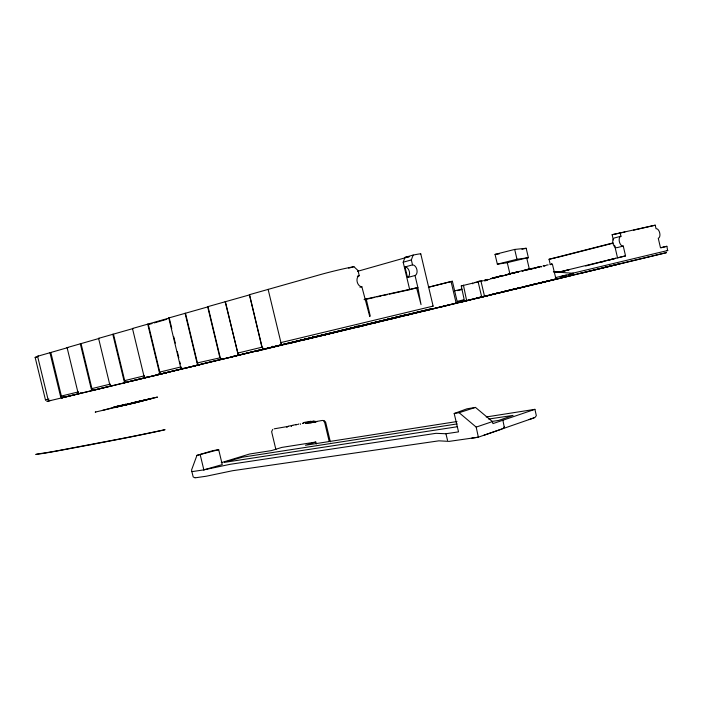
<?xml version="1.0" encoding="UTF-8"?>
<svg xmlns="http://www.w3.org/2000/svg" width="703" height="703" viewBox="0 0 703 703"><rect width="100%" height="100%" fill="white"/><g stroke="black" fill="none" stroke-linecap="round" stroke-linejoin="round"><path stroke-width="1.05" d="M463.426 285.146L466.616 300.489L464.481 301.007L461.265 285.919L472.618 283.177L472.838 283.81M478.348 437.134L476.177 427.099L459.129 412.705L454.191 413.505L458.532 431.87L445.922 433.751L436.018 433.32L230.022 464.332L203.685 469.894M504.306 426.721L503.796 427.942M504.271 427.134L502.882 420.236M481.669 296.868L478.268 282.413C477.451 280.884 481.977 279.935 481.124 281.868L484.508 296.2L476.221 298.186M538.516 267.386L539.008 267.245M194.872 477.803L193.184 476.924L191.875 471.66L203.844 469.859L222.262 464.586L218.686 449.683L212.939 450.632L196.937 455.377L191.567 469.982L191.963 471.634M406.229 290.559L417.881 287.553L415.034 275.514A5.51 3.594 75.5 0 0 416.87 269.557A5.51 3.594 75.5 0 0 412.52 264.882L411.343 259.917L413.144 255.075L415.675 254.583A21.907 0.896 -13.9 0 1 420.438 254.17M409.691 289.671L403.188 262.21L404.998 257.395L413.144 255.075M291.244 426.545L291.473 425.974M300.392 424.357L300.603 423.795M302.694 423.566L303.503 422.644M552.189 264.433L551.512 264.012L552.242 264.108M504.042 427.556L502.961 428.593M286.929 426.967L287.518 426.422M286.886 427.169L287.474 426.624M296.025 424.99L296.622 424.436M298.318 424.392L298.916 423.839M302.879 423.399L303.485 422.846M572.488 273.88L573.376 273.326L555.054 271.92M272.711 429.384L271.622 431.704L275.892 449.551M185.75 368.047L200.417 364.506L61.838 397.854L63.516 396.545M159.045 373.574L157.516 374.734L183.536 368.39L182.798 368.407M509.956 274.091L507.285 262.729L508.401 262.36L526.732 257.966L529.227 268.608M330.972 333.319L331.658 332.862M334.593 332.457L335.269 332.001M502.917 428.602L503.374 428.303M534.983 417.485L536.336 415.658L534.913 409.339L486.212 416.967M129.528 403.838L136.083 402.353M35.15 357.423L45.475 399.945L48.964 399.076M570.608 275.435L571.39 275.049M463.242 285.453L461.265 285.919M522.54 270.945L528.357 269.205L531.248 269.056L525.818 269.811M667.639 250.54L666.875 246.287L660.477 247.755L658.263 238.238A4.886 2.619 76.6 0 0 659.713 232.921A4.886 2.619 76.6 0 0 656.057 228.721L655.231 225.197L612.137 234.705L613.359 239.969M545.01 265.69L543.929 265.866M311.367 338.125L312.009 337.967M526.081 270.172L528.357 269.205M487.038 279.636L487.61 279.399L485.281 280.075L486.617 279.794M499.525 276.446L494.736 277.993M454.191 413.505L466.933 408.821L475.474 407.415L492.452 421.58L492.935 423.619L534.913 409.339M486.986 280.031L487.987 279.662M195.329 477.794L206.278 476.221L232.605 470.711L438.857 440.834L449.138 441.379L478.242 437.213L501.889 429.006M484.007 435.227L533.928 417.89M529.008 419.603L534.473 417.723M476.177 427.099L492.452 421.58M551.134 264.363L551.82 264.179M459.129 412.705L475.474 407.415M550.607 264.68L551.89 264.266M525.088 270.383L526.529 269.934M420.781 253.906L433.118 306.113L432.248 306.341M316.271 444.032L315.796 442.046L305.471 445.263L456.985 421.536M501.177 276.261L509.086 274.135M221.234 462.679L249.547 454.024L271.49 450.588L281.771 447.424L315.796 442.046M535.51 268.019L536.292 267.781M573.376 273.326L561.565 276.437L564.491 275.655M48.885 400.402L48.024 399.295L37.584 356.272L67.883 347.581L67.093 347.607L77.848 392.019L78.736 393.17M110.591 385.455L109.677 384.26L98.587 338.363L99.343 338.363L67.093 347.607M98.587 338.363L133.087 328.529L132.48 328.494L143.913 375.92L144.853 377.151M541.266 266.789L541.732 266.648M132.48 328.494L169.256 318.037L168.782 317.958L180.574 366.992L181.541 368.267M168.782 317.958L208.035 306.833L219.037 352.713M220.812 358.758L219.819 357.44L207.657 306.701L249.591 294.873L262.096 347.168L263.317 348.609M148.904 324.461L152.059 323.547M154.159 322.941L166.752 319.294M666.857 246.305L663.395 247.192M348.662 268.186L353.899 266.674L358.012 270.532L359.233 275.69A5.721 3.875 75.2 0 0 357.194 281.912A5.721 3.875 75.2 0 0 361.86 286.745L369.769 316.578L370.191 315.796L366.193 298.951L416.615 287.826L421.035 304.619L417.881 287.553M262.948 348.556L261.929 347.194L249.38 294.706L319.47 274.864A22.812 0.984 -13.8 0 1 350.428 267.351L353.899 266.674M516.143 272.421L518.023 271.885L506.028 274.706M357.484 271.34L409.26 256.648L404.998 257.395M344.883 329.918L345.472 329.786M403.188 262.21L411.343 259.917M357.361 276.217L359.233 275.69M196.937 455.377L218.686 449.683M415.034 275.514L407.512 277.536L405.007 266.964L412.52 264.882M359.98 287.255L361.86 286.745M545.967 265.479L543.858 265.989M558.999 272.474L565.889 270.611M566.741 270.383L569.307 269.688L558.41 272.36M102.629 410.359L120.028 405.675L113.666 407.134L118.693 405.903L126.127 404.199L114.062 407.538L127.559 404.515M585.643 265.998L615.626 258.326L607.84 260.4M483.479 280.664L481.124 281.059M362.027 325.955L358.978 326.772L666.426 252.667L602.761 267.878M599.975 262.5L603.947 261.437M499.025 276.71L501.134 276.147M364.145 299.487L366.193 298.951M522.039 270.971L523.788 270.514M372.599 323.485L376.518 322.466M655.231 225.197L633.456 230.189M620.125 232.623L620.969 236.261L614.571 237.913A5.018 2.794 76.5 0 0 612.972 243.405A5.018 2.794 76.5 0 0 616.847 247.693L623.262 246.076L625.547 255.892L617.533 257.86L614.589 245.233M484.595 280.945L486.74 280.392M490.72 278.573L495.211 277.413M532.619 284.662L535.08 284.056L530.809 285.075M550.221 264.266L549.052 259.275L612.875 242.966M556.706 257.579L612.998 243.203M518.014 271.771L509.482 273.854L531.644 268.423M391.29 318.977L396.43 317.659M552.514 264.636L555.968 279.038L551.187 280.207M405.596 315.524L411.694 313.977M508.049 262.614L497.355 264.17L495.053 254.389L514.684 249.433L526.169 248.264L528.392 257.72L526.275 258.247M521.96 249.319L526.169 248.264M492.891 277.896L497.865 277.07L492.891 277.896L497.311 276.789M425.245 310.796L432.679 308.925M497.355 264.17L516.995 259.266L528.392 257.72M457.6 290.647L461.853 289.583M440.298 307.167L448.786 305.04M132.885 402.942L132.261 403.091L137.946 401.694M137.841 401.967L143.737 400.402L138.377 401.615M663.193 247.245L661.031 247.781M666.725 250.769L667.27 250.637M460.966 302.185L470.948 299.698M476.819 298.362L487.961 295.594M140.082 401.501L148.86 399.163L135.248 402.265M498.603 293.107L511.397 289.944M515.317 289.082L529.403 285.603M538.305 283.537L554.219 279.618M555.95 279.284L573.305 275.014M139.774 401.633L152.375 398.337L138.553 401.422M502.794 275.831L509.069 274.293M557.075 272.5L625.547 255.892M572.277 273.599L572.91 273.441M580.247 273.423L619.905 263.774L288.177 343.662L299.619 340.92M134.299 402.494L117.55 406.694L123.5 405.455M134.651 402.503L125.143 404.849L129.563 403.821M140.143 401.624L131.496 403.636M50.844 352.59L61.381 396.053L78.604 391.852M81.065 343.714L91.926 388.601L110.397 384.102M113.482 334.241L124.677 380.622L144.475 375.797M148.245 324.127L159.792 372.072L181.014 366.904M185.513 313.336L197.42 362.906L220.329 357.757M225.452 301.815L237.737 353.091L262.096 347.168M268.115 289.337L280.936 342.581L433.118 306.113M303.406 340.067L302.193 340.366L364.057 325.559M494.402 293.819L489.367 295.049L495.14 293.696M484.508 296.2L486.994 295.594M534.904 284.065L494.648 293.784L498.26 292.896M505.536 291.156L502.346 291.93L509.649 290.198M515.141 288.845L506.353 290.963M531.283 284.979L532.971 284.566L531.863 284.829M538.612 283.23L542.83 282.202L537.277 283.511M543.806 281.982L548.12 280.928L540.009 282.852M135.688 402.107L122.674 405.438L131.505 403.496M132.788 402.731L136.672 401.791M135.916 402.52L157.498 397.081L136.479 401.914M133.992 402.907L142.454 400.719L140.011 401.228M555.423 277.641L566.31 275.014M570.177 273.836L667.85 250.479M457.363 301.332L463.514 299.847M61.838 397.854L80.933 393.188L80.309 393.197M91.838 390.604L112.788 385.49L112.129 385.499M193.58 366.026L222.746 358.917L221.761 358.899M273.256 346.772L431.466 308.749L131.25 381.246M152.876 375.991L166.699 372.652L164.941 372.344M220.654 359.62L236.243 355.859M257.773 350.656L274.381 346.649L272.386 346.324M297.334 341.104L315.058 336.825L312.967 336.491M339.584 330.902L358.539 326.324L356.711 326.043M384.805 319.979L405.13 315.067L232.069 356.72L264.75 348.767L263.713 348.75M464.481 301.007L483.857 296.429M509.077 290.269L516.626 288.467M429.779 286.868A255.997 3.568 -13.7 0 1 451.062 281.525L452.38 281.262L457.46 302.791L256.041 351.377L258.836 350.709M477.214 298.019L519.139 287.905M517.057 288.379L521.354 287.351M525.079 286.473L538.094 283.371M135.275 402.353L139.572 401.308M133.183 403.179L137.199 402.344M526.881 286.016L555.968 279.038M315.058 336.825L123.666 382.915L146.936 377.23L146.242 377.247M323.951 334.962L334.382 332.457M522.347 287.158L528.199 285.743M125.362 382.66L52.04 400.2C41.679 402.626 50.141 400.789 50.642 400.376M321.306 335.674L332.783 332.923M135.134 402.845L128.895 404.339M515.545 288.766L516.67 288.494M457.46 302.791L456.15 303.098L451.062 281.525M131.276 403.636L95.204 412.116L95.766 411.984M130.503 403.874L124.361 405.323M522.663 270.822L532.268 268.669M514.35 272.834L517.461 272.096M495.448 293.626L496.749 293.318M482.258 296.771L488.207 295.365M47.013 399.594L45.475 399.945M534.456 268.08L535.088 267.94M474.455 282.615L478.181 281.754M531.547 268.977L533.419 268.546M536.925 267.281L541.02 266.349M507.961 274.381L511.116 273.669M550.264 280.295L554.895 279.249M364.303 299.698L374.813 297.378M376.913 296.912L381.114 295.981M383.214 295.515L387.415 294.592M389.515 294.126L407.371 290.19M549.052 259.275L555.748 257.79M484.815 280.04L487.364 279.583M511.503 273.432L515.211 272.623M458.251 302.044L464.094 300.787M532.593 268.265L535.791 267.579M612.137 234.705L624.923 231.999M530.185 269.056L527.909 269.495M543.024 265.91L545.062 265.506M499.815 276.367L497.645 276.797L503.084 275.435L498.55 276.569L501.248 276.112M490.474 278.854L491.836 278.59M525.431 270.172L526.74 269.917M518.99 271.894L513.524 272.922M479.762 281.604L481.827 281.218M485.035 280.181L489.78 279.302M478.734 281.798L472.618 283.177M546.565 265.022L548.155 264.89M538.973 267.342L537.733 267.535M304.32 422.398L311.104 421.211M308.248 422.301L305.937 422.705L309.997 422.547M292.87 425.183L297.404 424.392M309.601 422.266L304.979 423.074L308.134 422.811M541.521 266.613L537.268 267.281M288.309 426.176L292.826 425.385M274.196 428.83L288.265 426.387M307.677 423.004L322.536 420.412M457.161 423.918L242.307 457.214L224.406 462.372L457.556 426.703M488.629 419.041L513.058 415.411L498.761 420.403L492.258 421.396M471.739 438.145L478.312 437.213M495.053 254.389L499.112 253.941M535.44 268.168L536.125 268.098M550.01 264.539L550.66 264.486M493.901 277.949L495.158 277.843M37.584 356.272L38.568 356.21L37.584 356.5A17.795 0.598 -13.3 0 0 36.741 357.273M263.449 349.409L264.513 349.356L262.869 349.277M313.257 420.939L316.772 421.712M312.308 421.299L315.823 422.072M309.997 421.703L311.904 421.818M311.359 421.668L314.645 422.266M310.401 422.028L312.317 422.143M311.772 421.993L313.696 422.108M313.151 421.949L315.076 422.072M309.048 422.072L310.954 422.187M309.856 422.731L311.781 422.846M308.485 422.767L310.41 422.881M554.131 271.92L560.555 272.43M553.358 271.824L560.59 272.421M568.665 274.873L569.527 275.049M324.039 420.447L325.621 422.09L330.34 441.853M323.292 420.587L324.707 422.565L329.18 441.343M221.023 358.539L220.566 358.108M181.726 367.897L181.189 367.265M61.381 396.053L62.286 397.696L61.214 397.819L60.563 396.439L49.939 352.634M91.926 388.601L92.787 390.323L91.891 390.393L91.258 388.961L80.309 343.723M124.677 380.622L125.494 382.414L124.677 382.467L124.071 380.973L112.788 334.215M159.792 372.072L160.556 373.943L159.924 373.943L159.353 372.388L147.709 324.074M447.539 440.315L445.922 433.751M197.42 362.906L198.132 364.857L197.086 363.205L185.082 313.239M237.737 353.091L238.387 355.138L225.136 301.666M322.027 335.48L321.904 334.997M280.936 342.581L281.508 344.716L280.84 342.589M219.266 353.644L220.162 357.37M169.511 319.083L171.778 328.494M173.79 336.86L175.293 343.126M177.305 351.491L178.817 357.765M179.81 361.904L180.293 363.908M200.232 454.841L203.844 469.859M514.684 249.433L516.995 259.266M428.364 287.29A252.588 3.524 -13.7 0 1 452.38 281.262M405.007 266.964A5.475 3.594 75.5 0 1 409.348 271.613A5.475 3.594 75.5 0 1 407.512 277.536M454.393 290.928A354.901 2.75 -13.6 0 1 461.722 289.1M623.262 246.076A5.044 2.794 76.5 0 1 619.387 241.77A5.044 2.794 76.5 0 1 620.969 236.261M90.538 444.735L61.706 450.14A190.003 6.248 -13.5 0 1 35.765 454.454L38.173 453.839A187.516 6.16 -13.5 0 0 63.841 449.56L117.427 439.384A196.866 6.775 -13.4 0 0 165.064 429.656L163.518 430.122A199.485 6.872 -13.4 0 1 115.248 439.973L90.538 444.735M529.201 269.302L528.032 269.627L529.658 269.275L529.201 269.302"/></g></svg>
